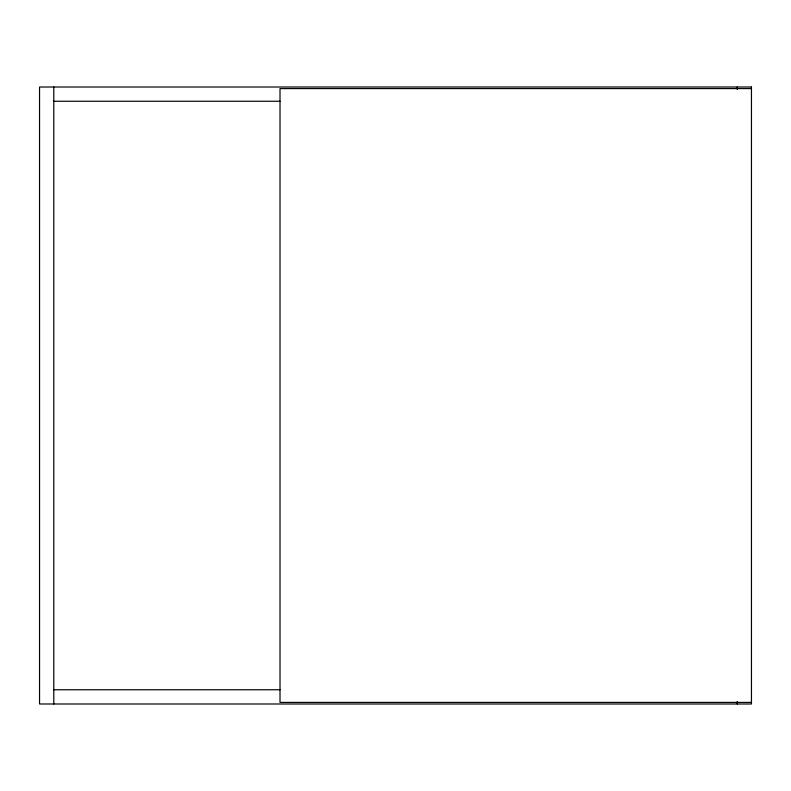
<?xml version="1.0" encoding="UTF-8"?>
<svg xmlns="http://www.w3.org/2000/svg" width="791" height="791" viewBox="0 0 791 791"><rect width="100%" height="100%" fill="white"/><g stroke="black" fill="none" stroke-linecap="round" stroke-linejoin="round"><path stroke-width="1.19" d="M751.45 88.592L280.014 88.592L280.014 702.408L751.45 702.408M53.788 101.248L280.014 101.248M53.788 689.752L280.014 689.752M737.212 87.01L737.212 89.482M737.212 701.518L737.212 703.99M53.788 87.01L53.788 703.99M751.45 87.01L39.55 87.01L39.55 703.99L751.45 703.99L751.45 87.01"/></g></svg>
